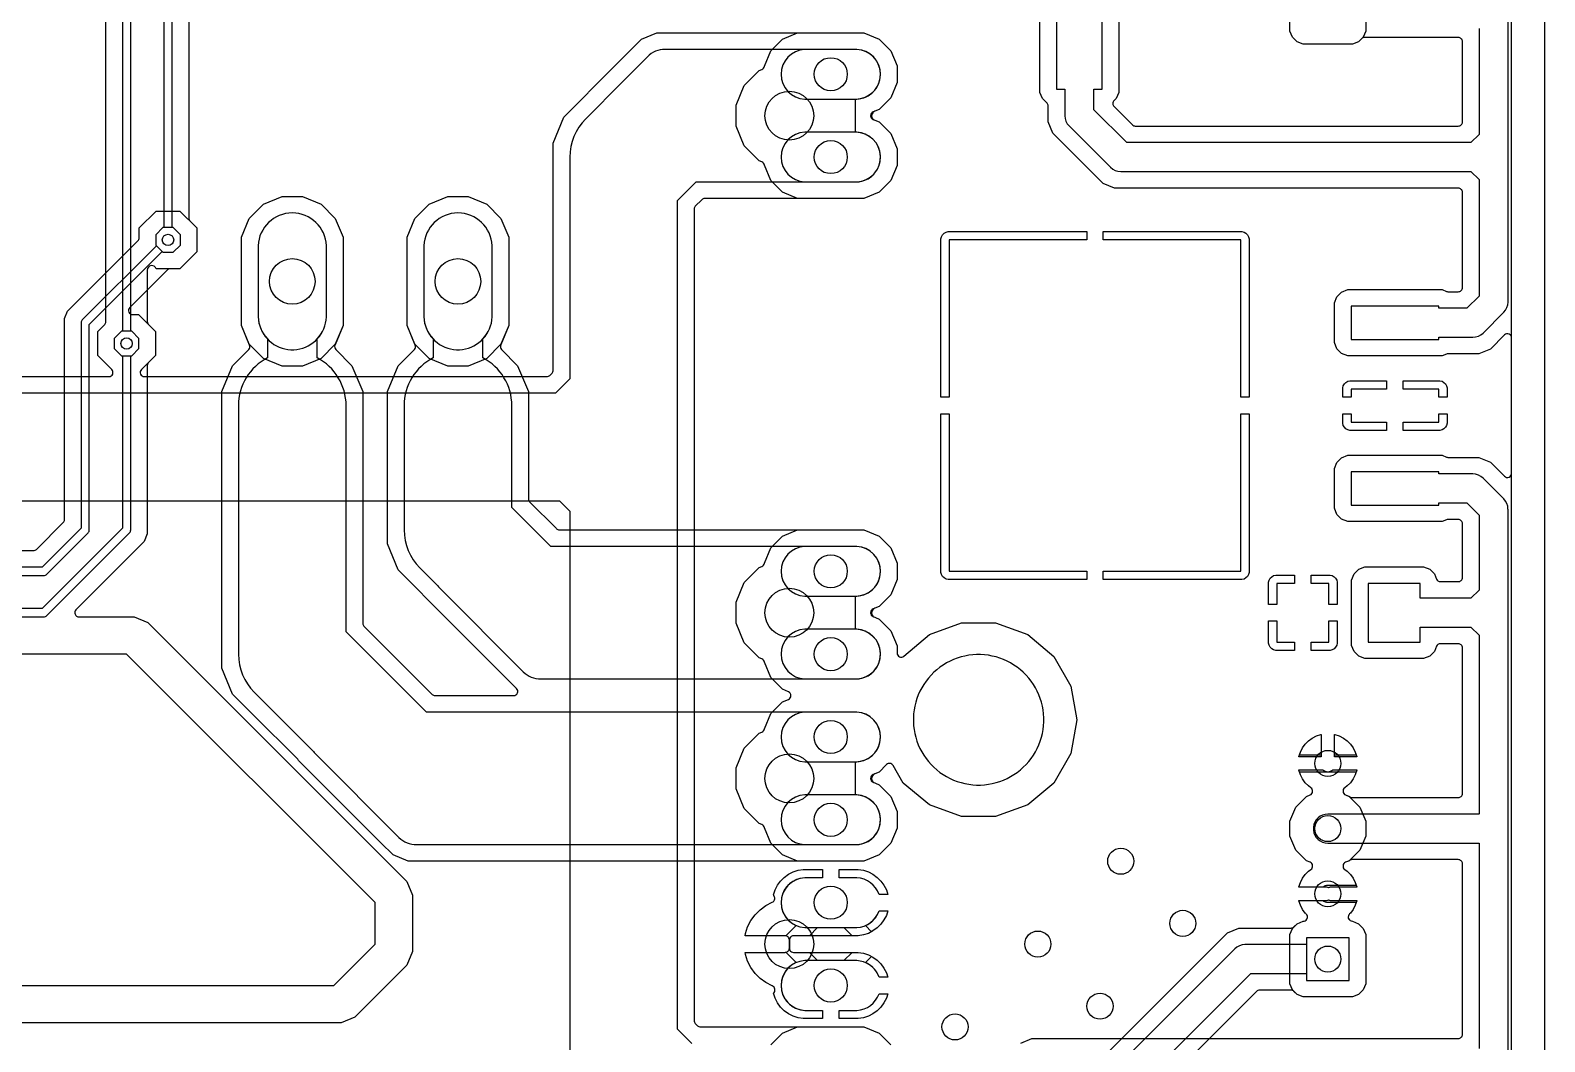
# Model space of a CAD drawing. Header units: millimetres. Extents: x 30 to 140, y 53 to 175.
# Drawn here: x 93.57 to 140, y 84.64 to 115.65 of the extents above; entities that cross this region are included whole.
import ezdxf

# ---------------------------------------------------------------- set-up
doc = ezdxf.new("R2010")
doc.units = ezdxf.units.MM

msp = doc.modelspace()

# ---------------------------------------------------------------- linework, layer by layer
at = {"layer": '16_copper'}
for points in [[(84.322, 54.016), (138.857, 54.016, 0.414214), (138.984, 54.143), (138.984, 173.857, 0.414214)], [(89.941, 99.695), (93.664, 99.695, 0.198912), (93.754, 99.732), (94.578, 100.556, 0.198912), (94.615, 100.646), (94.615, 106.806), (94.712, 107.04), (96.867, 109.195, 0.198912), (96.904, 109.284), (96.904, 109.587), (97.423, 110.106), (98.157, 110.106), (98.676, 109.587), (98.676, 108.853), (98.157, 108.334), (97.854, 108.334, 0.198912), (97.765, 108.297), (96.616, 107.148, 0.668179), (96.706, 106.931), (96.887, 106.931), (97.406, 106.412), (97.406, 105.678), (97.192, 105.464, 0.198912), (97.155, 105.374), (97.155, 100.204), (97.058, 99.97), (94.968, 97.88, 0.668179), (95.058, 97.663), (96.747, 97.663), (97.167, 97.489), (105.109, 89.547), (105.283, 89.127), (105.283, 87.403), (105.109, 86.983), (103.517, 85.391), (103.097, 85.217), (92.483, 85.217)], [(84.064, 98.933), (93.98, 98.933, 0.198912), (94.07, 98.97), (95.34, 100.24, 0.198912), (95.377, 100.33), (95.377, 106.627), (97.612, 108.863), (97.633, 108.842), (97.947, 108.842), (98.168, 109.063), (98.168, 109.377), (97.947, 109.598), (97.633, 109.598), (97.412, 109.377), (97.412, 109.063), (97.433, 109.042), (95.16, 106.77, 0.198912), (95.123, 106.68), (95.123, 100.383), (93.927, 99.187), (84.064, 99.187, 0.352144)], [(88.953, 97.663), (93.98, 97.663, 0.198912), (94.07, 97.7), (96.61, 100.24, 0.198912), (96.647, 100.33), (96.647, 105.667), (96.677, 105.667), (96.898, 105.888), (96.898, 106.202), (96.677, 106.423), (96.363, 106.423), (96.142, 106.202), (96.142, 105.888), (96.363, 105.667), (96.393, 105.667), (96.393, 100.383), (93.927, 97.917), (88.9, 97.917, 0.198912)], [(121.113, 78.82), (130.27, 87.977), (130.621, 88.122), (132.223, 88.122, 0.198917), (132.313, 88.16), (132.408, 88.255), (132.595, 88.332, 0.551535), (132.713, 88.512), (132.71, 88.517, 0.141959), (132.657, 88.578), (132.573, 88.694), (132.509, 88.821), (132.464, 88.957), (132.462, 88.97), (133.194, 88.97, 0.166951), (133.35, 88.916), (134.222, 88.916), (134.191, 88.821), (134.127, 88.694), (134.043, 88.578, 0.129442), (133.992, 88.521), (133.989, 88.515, 0.225675), (133.987, 88.406), (133.991, 88.4, 0.248224), (134.105, 88.332), (134.292, 88.255), (134.435, 88.112), (134.512, 87.925), (134.512, 86.415), (134.435, 86.228), (134.292, 86.085), (134.105, 86.008), (132.595, 86.008), (132.408, 86.085), (132.313, 86.18, 0.198917), (132.223, 86.218), (131.257, 86.218, 0.198912), (131.167, 86.18), (122.91, 77.923, 0.198912)], [(122.365, 78.096), (130.994, 86.726), (132.696, 86.726), (132.696, 86.516), (134.004, 86.516), (134.004, 87.824), (132.696, 87.824), (132.696, 87.615), (130.81, 87.615, 0.198912), (130.496, 87.484), (121.606, 78.594, 0.198912)]]:
    msp.add_lwpolyline(points, format="xyb", dxfattribs=at)
for points in [[(134.512, 117.135), (134.512, 115.625), (134.435, 115.438), (134.292, 115.295), (134.105, 115.218), (132.595, 115.218), (132.408, 115.295), (132.265, 115.438), (132.188, 115.625), (132.188, 117.135)], [(116.271, 84.539), (116.629, 84.897), (117.095, 85.09), (119.125, 85.09), (119.591, 84.897), (119.949, 84.539)]]:
    msp.add_lwpolyline(points, dxfattribs=at)
for points in [[(117.095, 110.49), (116.629, 110.683), (116.271, 111.041), (116.076, 111.513, 0.26182), (116, 111.611), (115.915, 111.646), (115.456, 112.105), (115.207, 112.705), (115.207, 113.355), (115.456, 113.955), (115.915, 114.414), (116, 114.449, 0.246575), (116.076, 114.547), (116.271, 115.019), (116.629, 115.377), (117.095, 115.57), (119.125, 115.57), (119.591, 115.377), (119.949, 115.019), (120.142, 114.553), (120.142, 114.047), (119.949, 113.581), (119.591, 113.223), (119.408, 113.147, 0.668183), (119.408, 112.913), (119.591, 112.837), (119.949, 112.479), (120.142, 112.013), (120.142, 111.507), (119.949, 111.041), (119.591, 110.683), (119.125, 110.49)], [(118.984, 113.545, 0.906347), (118.909, 115.062), (117.311, 115.062, 0.95208), (117.311, 113.538), (118.909, 113.538)], [(118.984, 111.005, 0.906347), (118.909, 112.522), (117.311, 112.522, 0.95208), (117.311, 110.998), (118.909, 110.998)], [(105.157, 90.17), (104.691, 90.363), (104.315, 90.738), (104.315, 90.738), (101.793, 93.261, 0.09391), (101.766, 93.3), (100.395, 94.672), (99.77, 95.297), (99.441, 96.091), (99.441, 104.569), (99.77, 105.363), (100.265, 105.858, 0.303342), (100.291, 105.998), (100.044, 106.593), (100.044, 109.307), (100.281, 109.879), (100.719, 110.317), (101.291, 110.553), (101.909, 110.553), (102.481, 110.317), (102.919, 109.879), (103.156, 109.307), (103.156, 106.593), (102.91, 106, 0.312739), (102.935, 105.858), (103.43, 105.363), (103.759, 104.569), (103.759, 97.467, 0.198912), (103.796, 97.377), (105.886, 95.287, 0.198912), (105.976, 95.25), (108.387, 95.25, 0.668179), (108.477, 95.467), (108.125, 95.818), (105.603, 98.341, 0.093912), (105.576, 98.38), (104.85, 99.107), (104.521, 99.901), (104.521, 104.569), (104.85, 105.363), (105.345, 105.858, 0.303342), (105.371, 105.998), (105.124, 106.593), (105.124, 109.307), (105.361, 109.879), (105.799, 110.317), (106.371, 110.553), (106.989, 110.553), (107.561, 110.317), (107.999, 109.879), (108.236, 109.307), (108.236, 106.593), (107.99, 106, 0.312739), (108.015, 105.858), (108.51, 105.363), (108.839, 104.569), (108.839, 101.277, 0.198912), (108.876, 101.187), (109.696, 100.367, 0.198912), (109.786, 100.33), (119.125, 100.33), (119.591, 100.137), (119.949, 99.779), (120.142, 99.313), (120.142, 98.807), (119.949, 98.341), (119.591, 97.983), (119.458, 97.928, 0.143893), (119.403, 97.883), (119.396, 97.873, 0.524682), (119.458, 97.652), (119.591, 97.597), (119.949, 97.239), (120.142, 96.773), (120.142, 96.556, 0.637071), (120.351, 96.459), (121.135, 97.117), (122.118, 97.475), (123.165, 97.475), (124.149, 97.117), (124.951, 96.444), (125.475, 95.537), (125.656, 94.506), (125.475, 93.475), (124.951, 92.568), (124.149, 91.895), (123.165, 91.537), (122.118, 91.537), (121.135, 91.895), (120.333, 92.568), (120.021, 93.107, 0.493144), (119.822, 93.134), (119.591, 92.903), (119.458, 92.848, 0.143893), (119.403, 92.803), (119.396, 92.793, 0.524682), (119.458, 92.572), (119.591, 92.517), (119.949, 92.159), (120.142, 91.693), (120.142, 91.187), (119.949, 90.721), (119.591, 90.363), (119.125, 90.17)], [(103.251, 97.204), (103.251, 104.14, 0.279687), (102.362, 105.604), (102.362, 106.183, 0.180228), (102.648, 106.857), (102.648, 109.043, 0.957291), (100.552, 109.043), (100.552, 106.857, 0.180228), (100.838, 106.183), (100.838, 105.604, 0.279681), (99.949, 104.14), (99.949, 96.52, 0.198912), (100.433, 95.353), (102.255, 93.53, 0.038456), (102.331, 93.441), (104.871, 90.901, 0.198912), (105.41, 90.678), (118.909, 90.678, 0.975753), (118.872, 92.202), (118.872, 93.218, 0.975753), (118.909, 94.742), (105.713, 94.742)], [(108.331, 101.014), (108.331, 104.14, 0.279687), (107.442, 105.604), (107.442, 106.183, 0.180228), (107.728, 106.857), (107.728, 109.043, 0.957291), (105.632, 109.043), (105.632, 106.857, 0.180228), (105.918, 106.183), (105.918, 105.604, 0.279681), (105.029, 104.14), (105.029, 100.33, 0.198912), (105.513, 99.163), (106.065, 98.61, 0.038456), (106.141, 98.521), (108.681, 95.981, 0.198912), (109.22, 95.758), (118.909, 95.758, 0.975753), (118.872, 97.282), (118.872, 98.298, 0.975753), (118.909, 99.822), (109.523, 99.822)], [(133.194, 89.37), (132.462, 89.37), (132.464, 89.383), (132.509, 89.519), (132.573, 89.646), (132.657, 89.762), (132.758, 89.863), (132.833, 89.917, 0.58612), (132.807, 90.137), (132.692, 90.185), (132.365, 90.512), (132.188, 90.939), (132.188, 91.401), (132.365, 91.828), (132.692, 92.155), (132.807, 92.203, 0.58612), (132.833, 92.423), (132.758, 92.477), (132.657, 92.578), (132.573, 92.694), (132.509, 92.821), (132.464, 92.957), (132.462, 92.97), (133.194, 92.97, 0.166951), (133.35, 92.916), (134.222, 92.916), (134.191, 92.821), (134.127, 92.694), (134.043, 92.578), (133.942, 92.477), (133.867, 92.423, 0.58612), (133.893, 92.203), (134.008, 92.155), (134.335, 91.828), (134.512, 91.401), (134.512, 90.939), (134.335, 90.512), (134.008, 90.185), (133.893, 90.137, 0.58612), (133.867, 89.917), (133.942, 89.863), (134.043, 89.762), (134.127, 89.646), (134.191, 89.519), (134.222, 89.424), (133.35, 89.424), (133.31, 89.421), (133.272, 89.412), (133.235, 89.396), (133.201, 89.376)], [(116.715, 87.884, 0.004282), (116.713, 87.884), (115.484, 87.884), (115.495, 87.953), (115.562, 88.159), (115.661, 88.353), (115.788, 88.528), (115.942, 88.682), (116.117, 88.809), (116.316, 88.911, 0.466649), (116.371, 89.097), (116.367, 89.104, 0.052386), (116.357, 89.138), (116.406, 89.29), (116.479, 89.432), (116.573, 89.562), (116.686, 89.675), (116.816, 89.769), (116.958, 89.842), (117.11, 89.891), (117.268, 89.916), (117.856, 89.916), (117.856, 89.662), (117.311, 89.662, 0.796397), (117.05, 88.199), (116.733, 87.882)], [(119.591, 89.154, 0.304478), (118.909, 89.662), (118.364, 89.662), (118.364, 89.916), (118.952, 89.916), (119.11, 89.891), (119.262, 89.842), (119.404, 89.769), (119.534, 89.675), (119.647, 89.562), (119.741, 89.432), (119.814, 89.29), (119.858, 89.154)], [(119.17, 88.199, 0.210262), (119.591, 88.646), (119.858, 88.646), (119.814, 88.51), (119.741, 88.368), (119.647, 88.238), (119.534, 88.125), (119.404, 88.031), (119.361, 88.009)], [(118.513, 88.138), (118.767, 87.884), (118.345, 87.884, 0.000763), (118.344, 87.884), (117.453, 87.884), (117.707, 88.138)], [(117.268, 85.344), (117.11, 85.369), (116.958, 85.418), (116.816, 85.491), (116.686, 85.585), (116.573, 85.698), (116.479, 85.828), (116.406, 85.97), (116.357, 86.122, 0.539119), (116.318, 86.348), (116.117, 86.451), (115.942, 86.578), (115.788, 86.732), (115.661, 86.907), (115.562, 87.101), (115.495, 87.307), (115.484, 87.376), (116.713, 87.376), (116.726, 87.377), (116.733, 87.378), (117.05, 87.061, 0.796397), (117.311, 85.598), (117.856, 85.598), (117.856, 85.344)], [(119.562, 86.686, 0.183691), (119.17, 87.061), (119.361, 87.251), (119.404, 87.229), (119.534, 87.135), (119.647, 87.022), (119.741, 86.892), (119.814, 86.75), (119.858, 86.614), (119.591, 86.614), (119.59, 86.617)], [(118.364, 85.344), (118.364, 85.598), (118.909, 85.598, 0.304475), (119.591, 86.106), (119.858, 86.106), (119.814, 85.97), (119.741, 85.828), (119.647, 85.698), (119.534, 85.585), (119.404, 85.491), (119.262, 85.418), (119.11, 85.369), (118.952, 85.344)]]:
    msp.add_lwpolyline(points, format="xyb", close=True, dxfattribs=at)
for points in [[(132.462, 93.37), (132.464, 93.383), (132.509, 93.519), (132.573, 93.646), (132.657, 93.762), (132.758, 93.863), (132.874, 93.947), (133.001, 94.011), (133.137, 94.056), (133.15, 94.058), (133.15, 93.37)], [(133.55, 93.424), (133.55, 94.058), (133.563, 94.056), (133.699, 94.011), (133.826, 93.947), (133.942, 93.863), (134.043, 93.762), (134.127, 93.646), (134.191, 93.519), (134.222, 93.424)], [(117.707, 87.122), (117.453, 87.376), (118.345, 87.376), (118.345, 87.376), (118.767, 87.376), (118.513, 87.122)]]:
    msp.add_lwpolyline(points, close=True, dxfattribs=at)
at = {"layer": '1_copper'}
for points in [[(97.663, 171.397), (97.663, 109.598), (97.633, 109.598), (97.412, 109.377), (97.412, 109.063), (97.633, 108.842), (97.947, 108.842), (98.168, 109.063), (98.168, 109.377), (97.947, 109.598), (97.917, 109.598), (97.917, 171.45, 0.198912)], [(96.393, 170.127), (96.393, 106.423), (96.363, 106.423), (96.142, 106.202), (96.142, 105.888), (96.363, 105.667), (96.677, 105.667), (96.898, 105.888), (96.898, 106.202), (96.677, 106.423), (96.647, 106.423), (96.647, 170.18, 0.198912)], [(125.03, 117.645), (125.03, 113.845), (125.285, 113.845), (125.285, 113.03, 0.198912), (125.416, 112.716), (126.686, 111.446, 0.198912), (127, 111.316), (137.738, 111.316), (137.986, 111.068), (137.986, 107.499), (137.611, 107.125), (136.754, 107.125), (136.754, 107.188), (134.061, 107.188), (134.061, 106.172), (136.754, 106.172), (136.754, 106.236), (137.795, 106.236, 0.198912), (138.109, 106.366), (138.744, 107.001, 0.198912), (138.875, 107.315), (138.875, 160.02)], [(98.425, 140.045), (98.425, 109.891, 0.198912), (98.462, 109.801), (98.676, 109.587), (98.676, 108.853), (98.157, 108.334), (97.423, 108.334, 0.874307), (97.155, 108.295), (97.155, 106.716, 0.198912), (97.192, 106.626), (97.406, 106.412), (97.406, 105.678), (96.974, 105.246, 0.668179), (97.064, 105.029), (109.403, 105.029, 0.198912), (109.493, 105.066), (109.564, 105.137, 0.198912), (109.601, 105.227), (109.601, 112.189), (109.93, 112.983), (110.656, 113.71, 0.087456), (110.683, 113.749), (112.311, 115.377), (112.777, 115.57), (119.125, 115.57), (119.591, 115.377), (119.949, 115.019), (120.142, 114.553), (120.142, 114.047), (119.949, 113.581), (119.591, 113.223), (119.458, 113.168, 0.143893), (119.403, 113.123), (119.396, 113.113, 0.524682), (119.458, 112.892), (119.591, 112.837), (119.949, 112.479), (120.142, 112.013), (120.142, 111.507), (119.949, 111.041), (119.591, 110.683), (119.125, 110.49), (114.244, 110.49, 0.198912), (114.154, 110.453), (113.956, 110.255, 0.198912), (113.919, 110.165), (113.919, 85.288, 0.198912), (113.956, 85.198), (114.027, 85.127, 0.198912), (114.117, 85.09), (119.125, 85.09), (119.591, 84.897), (119.949, 84.539)], [(74.874, 105.029), (95.976, 105.029, 0.668179), (96.066, 105.246), (95.634, 105.678), (95.634, 106.412), (95.848, 106.626, 0.198912), (95.885, 106.716), (95.885, 136.59, 0.668179)], [(123.942, 84.595), (124.278, 84.734), (137.351, 84.734, 0.414214), (137.478, 84.861), (137.478, 90.091, 0.414214), (137.351, 90.218), (134.093, 90.218, 0.168166), (134.01, 90.186), (133.893, 90.137, 0.58612), (133.867, 89.917), (133.942, 89.863), (134.043, 89.762), (134.127, 89.646), (134.191, 89.519), (134.236, 89.383), (134.238, 89.37), (133.423, 89.37, 0.081224), (133.383, 89.363), (133.37, 89.359, 0.17163), (133.277, 89.37), (132.462, 89.37), (132.464, 89.383), (132.509, 89.519), (132.573, 89.646), (132.657, 89.762), (132.758, 89.863), (132.833, 89.917, 0.58612), (132.807, 90.137), (132.692, 90.185), (132.365, 90.512), (132.188, 90.939), (132.188, 91.401), (132.365, 91.828), (132.692, 92.155), (132.807, 92.203, 0.586109), (132.833, 92.423), (132.758, 92.477), (132.657, 92.578), (132.573, 92.694), (132.509, 92.821), (132.478, 92.916), (133.35, 92.916, 0.166899), (133.506, 92.97), (134.238, 92.97), (134.236, 92.957), (134.191, 92.821), (134.127, 92.694), (134.043, 92.578), (133.942, 92.477), (133.867, 92.423, 0.586109), (133.893, 92.203), (134.01, 92.155, 0.182918), (134.093, 92.122), (137.351, 92.122, 0.414214), (137.478, 92.249), (137.478, 96.711, 0.414214), (137.351, 96.838), (136.798, 96.838, 0.30335), (136.681, 96.759), (136.616, 96.602), (136.473, 96.459), (136.286, 96.382), (134.484, 96.382), (134.297, 96.459), (134.154, 96.602), (134.077, 96.789), (134.077, 98.791), (134.154, 98.978), (134.297, 99.121), (134.484, 99.198), (136.286, 99.198), (136.473, 99.121), (136.616, 98.978), (136.681, 98.821, 0.30335), (136.798, 98.742), (137.351, 98.742, 0.414214), (137.478, 98.869), (137.478, 100.518, 0.420198), (137.348, 100.648), (137.033, 100.648, 0.098491), (136.985, 100.638), (136.855, 100.584), (133.96, 100.584), (133.773, 100.661), (133.631, 100.804), (133.553, 100.991), (133.553, 102.209), (133.631, 102.396), (133.773, 102.539), (133.96, 102.616), (136.855, 102.616), (136.985, 102.562, 0.098491), (137.033, 102.552), (137.984, 102.552), (138.335, 102.407), (138.767, 101.975, 0.668179), (138.984, 102.065), (138.984, 106.215, 0.668179), (138.767, 106.305), (138.335, 105.873), (137.984, 105.728), (137.033, 105.728, 0.098491), (136.985, 105.718), (136.855, 105.664), (133.96, 105.664), (133.773, 105.741), (133.631, 105.884), (133.553, 106.071), (133.553, 107.289), (133.631, 107.476), (133.773, 107.619), (133.96, 107.696), (136.855, 107.696), (136.985, 107.642, 0.098491), (137.033, 107.632), (137.348, 107.632, 0.420198), (137.478, 107.762), (137.478, 110.681, 0.414214), (137.351, 110.808), (126.811, 110.808), (126.46, 110.953), (124.923, 112.49), (124.778, 112.841), (124.778, 113.326, 0.198912), (124.74, 113.416), (124.599, 113.557), (124.522, 113.744), (124.522, 117.746)], [(126.938, 117.746), (126.938, 113.744), (126.861, 113.557), (126.795, 113.492, 0.414219), (126.795, 113.312), (127.357, 112.75, 0.198912), (127.447, 112.712), (137.351, 112.712, 0.414214), (137.478, 112.839), (137.478, 115.3, 0.414214), (137.351, 115.428), (134.477, 115.428, 0.198912), (134.387, 115.39), (134.292, 115.295), (134.105, 115.218), (132.595, 115.218), (132.408, 115.295), (132.265, 115.438), (132.188, 115.625), (132.188, 117.135)], [(113.854, 84.582), (113.411, 85.025), (113.411, 110.428), (113.981, 110.998), (118.909, 110.998, 0.975753), (118.872, 112.522), (118.872, 113.538, 0.975753), (118.909, 115.062), (113.03, 115.062, 0.198912), (112.491, 114.839), (111.221, 113.569, 0.036964), (111.148, 113.483), (110.593, 112.927, 0.198912), (110.109, 111.76), (110.109, 104.964), (109.666, 104.521), (74.611, 104.521)], [(138.875, 57.15), (138.875, 100.965), (138.874, 100.969, 0.196864), (138.744, 101.279), (138.109, 101.914, 0.198912), (137.795, 102.044), (136.754, 102.044), (136.754, 102.108), (134.061, 102.108), (134.061, 101.092), (136.754, 101.092), (136.754, 101.156), (137.611, 101.156), (137.986, 100.781), (137.986, 98.482), (137.738, 98.235), (136.185, 98.235), (136.185, 98.69), (134.585, 98.69), (134.585, 96.89), (136.185, 96.89), (136.185, 97.346), (137.738, 97.346), (137.986, 97.098), (137.986, 91.624), (137.976, 91.615), (133.35, 91.615, 0.915332), (133.272, 90.732), (133.35, 90.726), (137.986, 90.726), (137.986, 84.425)], [(74.505, 101.219), (109.793, 101.219), (110.109, 100.903), (110.109, 83.82, 0.198912)]]:
    msp.add_lwpolyline(points, format="xyb", dxfattribs=at)
msp.add_lwpolyline([(137.986, 115.703), (137.986, 112.452), (137.738, 112.205), (127.184, 112.205), (126.175, 113.214), (126.175, 113.845), (126.43, 113.845), (126.43, 117.645)], dxfattribs=at)
for points in [[(101.291, 105.347), (100.719, 105.583), (100.281, 106.021), (100.044, 106.593), (100.044, 109.307), (100.281, 109.879), (100.719, 110.317), (101.291, 110.553), (101.909, 110.553), (102.481, 110.317), (102.919, 109.879), (103.156, 109.307), (103.156, 106.593), (102.919, 106.021), (102.481, 105.583), (101.909, 105.347)], [(106.371, 105.347), (105.799, 105.583), (105.361, 106.021), (105.124, 106.593), (105.124, 109.307), (105.361, 109.879), (105.799, 110.317), (106.371, 110.553), (106.989, 110.553), (107.561, 110.317), (107.999, 109.879), (108.236, 109.307), (108.236, 106.593), (107.999, 106.021), (107.561, 105.583), (106.989, 105.347)], [(121.488, 104.394), (121.488, 109.253), (121.506, 109.318), (121.539, 109.376), (121.586, 109.423), (121.644, 109.457), (121.709, 109.474), (125.959, 109.474), (125.959, 109.22), (121.742, 109.22), (121.742, 104.394)], [(130.683, 104.394), (130.683, 109.22), (126.467, 109.22), (126.467, 109.474), (130.716, 109.474), (130.781, 109.457), (130.839, 109.423), (130.886, 109.376), (130.92, 109.318), (130.937, 109.253), (130.937, 104.394)], [(133.807, 104.394), (133.807, 104.681), (133.825, 104.746), (133.858, 104.804), (133.905, 104.851), (133.963, 104.885), (134.028, 104.902), (135.153, 104.902), (135.153, 104.648), (134.061, 104.648), (134.061, 104.394)], [(136.754, 104.394), (136.754, 104.648), (135.661, 104.648), (135.661, 104.902), (136.787, 104.902), (136.852, 104.885), (136.91, 104.851), (136.957, 104.804), (136.99, 104.746), (137.008, 104.681), (137.008, 104.394)], [(121.709, 98.806), (121.644, 98.823), (121.586, 98.857), (121.539, 98.904), (121.506, 98.962), (121.488, 99.027), (121.488, 103.886), (121.742, 103.886), (121.742, 99.06), (125.959, 99.06), (125.959, 98.806)], [(126.467, 98.806), (126.467, 99.06), (130.683, 99.06), (130.683, 103.886), (130.937, 103.886), (130.937, 99.027), (130.92, 98.962), (130.886, 98.904), (130.839, 98.857), (130.781, 98.823), (130.716, 98.806)], [(134.028, 103.378), (133.963, 103.395), (133.905, 103.429), (133.858, 103.476), (133.825, 103.534), (133.807, 103.599), (133.807, 103.886), (134.061, 103.886), (134.061, 103.632), (135.153, 103.632), (135.153, 103.378)], [(135.661, 103.378), (135.661, 103.632), (136.754, 103.632), (136.754, 103.886), (137.008, 103.886), (137.008, 103.599), (136.99, 103.534), (136.957, 103.476), (136.91, 103.429), (136.852, 103.395), (136.787, 103.378)], [(131.531, 98.044), (131.531, 98.723), (131.548, 98.788), (131.582, 98.846), (131.629, 98.893), (131.687, 98.927), (131.752, 98.944), (132.331, 98.944), (132.331, 98.69), (131.785, 98.69), (131.785, 98.044)], [(133.385, 98.044), (133.385, 98.69), (132.839, 98.69), (132.839, 98.944), (133.418, 98.944), (133.483, 98.927), (133.541, 98.893), (133.588, 98.846), (133.622, 98.788), (133.639, 98.723), (133.639, 98.044)], [(131.752, 96.636), (131.687, 96.653), (131.629, 96.687), (131.582, 96.734), (131.548, 96.792), (131.531, 96.857), (131.531, 97.536), (131.785, 97.536), (131.785, 96.89), (132.331, 96.89), (132.331, 96.636)], [(132.839, 96.636), (132.839, 96.89), (133.385, 96.89), (133.385, 97.536), (133.639, 97.536), (133.639, 96.857), (133.622, 96.792), (133.588, 96.734), (133.541, 96.687), (133.483, 96.653), (133.418, 96.636)], [(132.478, 93.424), (132.509, 93.519), (132.573, 93.646), (132.657, 93.762), (132.758, 93.863), (132.874, 93.947), (133.001, 94.011), (133.137, 94.056), (133.15, 94.058), (133.15, 93.424)], [(133.55, 93.37), (133.55, 94.058), (133.563, 94.056), (133.699, 94.011), (133.826, 93.947), (133.942, 93.863), (134.043, 93.762), (134.127, 93.646), (134.191, 93.519), (134.236, 93.383), (134.238, 93.37)], [(134.004, 87.824), (132.696, 87.824), (132.696, 86.516), (134.004, 86.516)]]:
    msp.add_lwpolyline(points, close=True, dxfattribs=at)
for points in [[(101.737, 105.862, 0.363969), (102.648, 106.857), (102.648, 109.043, 0.957291), (100.552, 109.043), (100.552, 106.857), (100.56, 106.765), (100.576, 106.675), (100.6, 106.587), (100.631, 106.501), (100.67, 106.418), (100.715, 106.339), (100.768, 106.264), (100.827, 106.194), (100.891, 106.129), (100.962, 106.07), (101.037, 106.018), (101.116, 105.972), (101.199, 105.933), (101.285, 105.902), (101.373, 105.878), (101.463, 105.862), (101.554, 105.855), (101.646, 105.855)], [(106.817, 105.862, 0.363969), (107.728, 106.857), (107.728, 109.043, 0.957291), (105.632, 109.043), (105.632, 106.857), (105.64, 106.765), (105.656, 106.675), (105.68, 106.587), (105.711, 106.501), (105.75, 106.418), (105.795, 106.339), (105.848, 106.264), (105.907, 106.194), (105.971, 106.129), (106.042, 106.07), (106.117, 106.018), (106.196, 105.972), (106.279, 105.933), (106.365, 105.902), (106.453, 105.878), (106.543, 105.862), (106.634, 105.855), (106.726, 105.855)], [(117.095, 90.17), (116.629, 90.363), (116.271, 90.721), (116.076, 91.193, 0.26182), (116, 91.291), (115.915, 91.326), (115.456, 91.785), (115.207, 92.385), (115.207, 93.035), (115.456, 93.635), (115.915, 94.094), (116, 94.129, 0.246575), (116.076, 94.227), (116.271, 94.699), (116.629, 95.057), (116.812, 95.133, 0.668183), (116.812, 95.367), (116.629, 95.443), (116.271, 95.801), (116.076, 96.273, 0.26182), (116, 96.371), (115.915, 96.406), (115.456, 96.865), (115.207, 97.465), (115.207, 98.115), (115.456, 98.715), (115.915, 99.174), (116, 99.209, 0.246575), (116.076, 99.307), (116.271, 99.779), (116.629, 100.137), (117.095, 100.33), (119.125, 100.33), (119.591, 100.137), (119.949, 99.779), (120.142, 99.313), (120.142, 98.807), (119.949, 98.341), (119.591, 97.983), (119.408, 97.907, 0.668183), (119.408, 97.673), (119.591, 97.597), (119.949, 97.239), (120.142, 96.773), (120.142, 96.556, 0.637071), (120.351, 96.459), (121.135, 97.117), (122.118, 97.475), (123.165, 97.475), (124.149, 97.117), (124.951, 96.444), (125.475, 95.537), (125.656, 94.506), (125.475, 93.475), (124.951, 92.568), (124.149, 91.895), (123.165, 91.537), (122.118, 91.537), (121.135, 91.895), (120.333, 92.568), (120.021, 93.107, 0.493144), (119.822, 93.134), (119.591, 92.903), (119.408, 92.827, 0.668183), (119.408, 92.593), (119.591, 92.517), (119.949, 92.159), (120.142, 91.693), (120.142, 91.187), (119.949, 90.721), (119.591, 90.363), (119.125, 90.17)], [(118.984, 98.305, 0.906347), (118.909, 99.822), (117.311, 99.822, 0.95208), (117.311, 98.298), (118.909, 98.298)], [(118.984, 95.765, 0.906347), (118.909, 97.282), (117.311, 97.282, 0.95208), (117.311, 95.758), (118.909, 95.758)], [(118.984, 93.225, 0.906347), (118.909, 94.742), (117.311, 94.742, 0.95208), (117.311, 93.218), (118.909, 93.218)], [(118.984, 90.685, 0.906347), (118.909, 92.202), (117.311, 92.202, 0.95208), (117.311, 90.678), (118.909, 90.678)], [(119.562, 86.686, 0.276737), (118.909, 87.122), (117.311, 87.122, 0.95208), (117.311, 85.598), (117.856, 85.598), (117.856, 85.344), (117.268, 85.344), (117.11, 85.369), (116.958, 85.418), (116.816, 85.491), (116.686, 85.585), (116.573, 85.698), (116.479, 85.828), (116.406, 85.97), (116.357, 86.122, 0.539151), (116.318, 86.348), (116.117, 86.451), (115.942, 86.578), (115.788, 86.732), (115.661, 86.907), (115.562, 87.101), (115.495, 87.307), (115.484, 87.376), (116.713, 87.376, 0.414214), (116.84, 87.503), (116.84, 87.757, 0.414214), (116.713, 87.884), (115.484, 87.884), (115.495, 87.953), (115.562, 88.159), (115.661, 88.353), (115.788, 88.528), (115.942, 88.682), (116.117, 88.809), (116.316, 88.911, 0.466649), (116.371, 89.097), (116.367, 89.104, 0.052386), (116.357, 89.138), (116.406, 89.29), (116.479, 89.432), (116.573, 89.562), (116.686, 89.675), (116.816, 89.769), (116.958, 89.842), (117.11, 89.891), (117.268, 89.916), (117.856, 89.916), (117.856, 89.662), (117.311, 89.662, 0.95208), (117.311, 88.138), (118.909, 88.138, 0.304475), (119.591, 88.646), (119.858, 88.646), (119.814, 88.51), (119.741, 88.368), (119.647, 88.238), (119.534, 88.125), (119.404, 88.031), (119.262, 87.958), (119.11, 87.909), (118.952, 87.884), (118.345, 87.884, 0.000763), (118.344, 87.884), (116.967, 87.884, 0.282464), (116.854, 87.814), (116.853, 87.813, -0.096011), (116.84, 87.757), (116.84, 87.503, -0.09355), (116.852, 87.448), (116.859, 87.437, 0.261919), (116.967, 87.376), (118.345, 87.376), (118.345, 87.376), (118.952, 87.376), (119.11, 87.351), (119.262, 87.302), (119.404, 87.229), (119.534, 87.135), (119.647, 87.022), (119.741, 86.892), (119.814, 86.75), (119.858, 86.614), (119.591, 86.614), (119.59, 86.617)], [(119.591, 89.154, 0.304478), (118.909, 89.662), (118.364, 89.662), (118.364, 89.916), (118.952, 89.916), (119.11, 89.891), (119.262, 89.842), (119.404, 89.769), (119.534, 89.675), (119.647, 89.562), (119.741, 89.432), (119.814, 89.29), (119.858, 89.154)], [(132.595, 86.008), (132.408, 86.085), (132.265, 86.228), (132.188, 86.415), (132.188, 87.925), (132.265, 88.112), (132.408, 88.255), (132.595, 88.332, 0.551535), (132.713, 88.512), (132.71, 88.517, 0.141959), (132.657, 88.578), (132.573, 88.694), (132.509, 88.821), (132.464, 88.957), (132.462, 88.97), (133.277, 88.97, 0.168289), (133.367, 88.983), (133.379, 88.979, 0.089791), (133.423, 88.97), (134.238, 88.97), (134.236, 88.957), (134.191, 88.821), (134.127, 88.694), (134.043, 88.578, 0.129442), (133.992, 88.521), (133.989, 88.515, 0.225675), (133.987, 88.406), (133.991, 88.4, 0.248224), (134.105, 88.332), (134.292, 88.255), (134.435, 88.112), (134.512, 87.925), (134.512, 86.415), (134.435, 86.228), (134.292, 86.085), (134.105, 86.008)], [(118.364, 85.344), (118.364, 85.598), (118.909, 85.598, 0.304475), (119.591, 86.106), (119.858, 86.106), (119.814, 85.97), (119.741, 85.828), (119.647, 85.698), (119.534, 85.585), (119.404, 85.491), (119.262, 85.418), (119.11, 85.369), (118.952, 85.344)]]:
    msp.add_lwpolyline(points, format="xyb", close=True, dxfattribs=at)
at = {"layer": 'drills_PTH'}
for centre, radius in [((118.11, 114.3), 0.508), ((116.84, 113.03), 0.75), ((118.11, 111.76), 0.508), ((101.6, 107.95), 0.699), ((106.68, 107.95), 0.699), ((118.11, 99.06), 0.508), ((116.84, 97.79), 0.75), ((118.11, 96.52), 0.508), ((118.11, 93.98), 0.508), ((116.84, 92.71), 0.75), ((133.35, 93.17), 0.4), ((118.11, 91.44), 0.508), ((133.35, 91.17), 0.4), ((118.11, 88.9), 0.508), ((133.35, 89.17), 0.4), ((116.84, 87.63), 0.75), ((133.35, 87.17), 0.4), ((118.11, 86.36), 0.508)]:
    msp.add_circle(centre, radius, dxfattribs=at)
at = {"layer": 'drills_via_1_16'}
for centre, radius in [((97.79, 109.22), 0.175), ((96.52, 106.045), 0.175), ((127, 90.17), 0.4), ((128.905, 88.265), 0.4), ((124.46, 87.63), 0.4), ((126.365, 85.725), 0.4), ((121.92, 85.09), 0.4)]:
    msp.add_circle(centre, radius, dxfattribs=at)
at = {"layer": 'holes'}
for points in [[(91.44, 87.63), (92.71, 86.36), (102.87, 86.36), (104.14, 87.63), (104.14, 88.9), (96.52, 96.52), (92.71, 96.52), (91.44, 95.25), (91.44, 87.63)], [(124.642, 94.446), (124.642, 94.567), (124.635, 94.687), (124.62, 94.807), (124.598, 94.926), (124.569, 95.043), (124.533, 95.159), (124.491, 95.272), (124.441, 95.382), (124.385, 95.489), (124.322, 95.592), (124.254, 95.692), (124.179, 95.787), (124.099, 95.878), (124.013, 95.963), (123.923, 96.043), (123.828, 96.118), (123.728, 96.186), (123.625, 96.249), (123.518, 96.305), (123.408, 96.355), (123.295, 96.398), (123.179, 96.434), (123.062, 96.462), (122.943, 96.484), (122.823, 96.499), (122.702, 96.506), (122.581, 96.506), (122.461, 96.499), (122.341, 96.484), (122.222, 96.462), (122.105, 96.434), (121.989, 96.398), (121.876, 96.355), (121.766, 96.305), (121.659, 96.249), (121.556, 96.186), (121.456, 96.118), (121.361, 96.043), (121.27, 95.963), (121.185, 95.878), (121.105, 95.787), (121.03, 95.692), (120.962, 95.592), (120.899, 95.489), (120.843, 95.382), (120.793, 95.272), (120.75, 95.159), (120.714, 95.043), (120.686, 94.926), (120.664, 94.807), (120.649, 94.687), (120.642, 94.567), (120.642, 94.446), (120.649, 94.325), (120.664, 94.205), (120.686, 94.086), (120.714, 93.969), (120.75, 93.853), (120.793, 93.74), (120.843, 93.63), (120.899, 93.523), (120.962, 93.42), (121.03, 93.32), (121.105, 93.225), (121.185, 93.135), (121.27, 93.049), (121.361, 92.969), (121.456, 92.894), (121.556, 92.826), (121.659, 92.763), (121.766, 92.707), (121.876, 92.657), (121.989, 92.615), (122.105, 92.579), (122.222, 92.55), (122.341, 92.528), (122.461, 92.513), (122.581, 92.506), (122.702, 92.506), (122.823, 92.513), (122.943, 92.528), (123.062, 92.55), (123.179, 92.579), (123.295, 92.615), (123.408, 92.657), (123.518, 92.707), (123.625, 92.763), (123.728, 92.826), (123.828, 92.894), (123.923, 92.969), (124.013, 93.049), (124.099, 93.135), (124.179, 93.225), (124.254, 93.32), (124.322, 93.42), (124.385, 93.523), (124.441, 93.63), (124.491, 93.74), (124.533, 93.853), (124.569, 93.969), (124.598, 94.086), (124.62, 94.205), (124.635, 94.325), (124.642, 94.446)]]:
    msp.add_lwpolyline(points, close=True, dxfattribs=at)
at = {"layer": 'outline'}
msp.add_lwpolyline([(30, 53), (140, 53), (140, 175), (30, 175), (30, 53)], close=True, dxfattribs=at)

doc.saveas('drawing.dxf')
